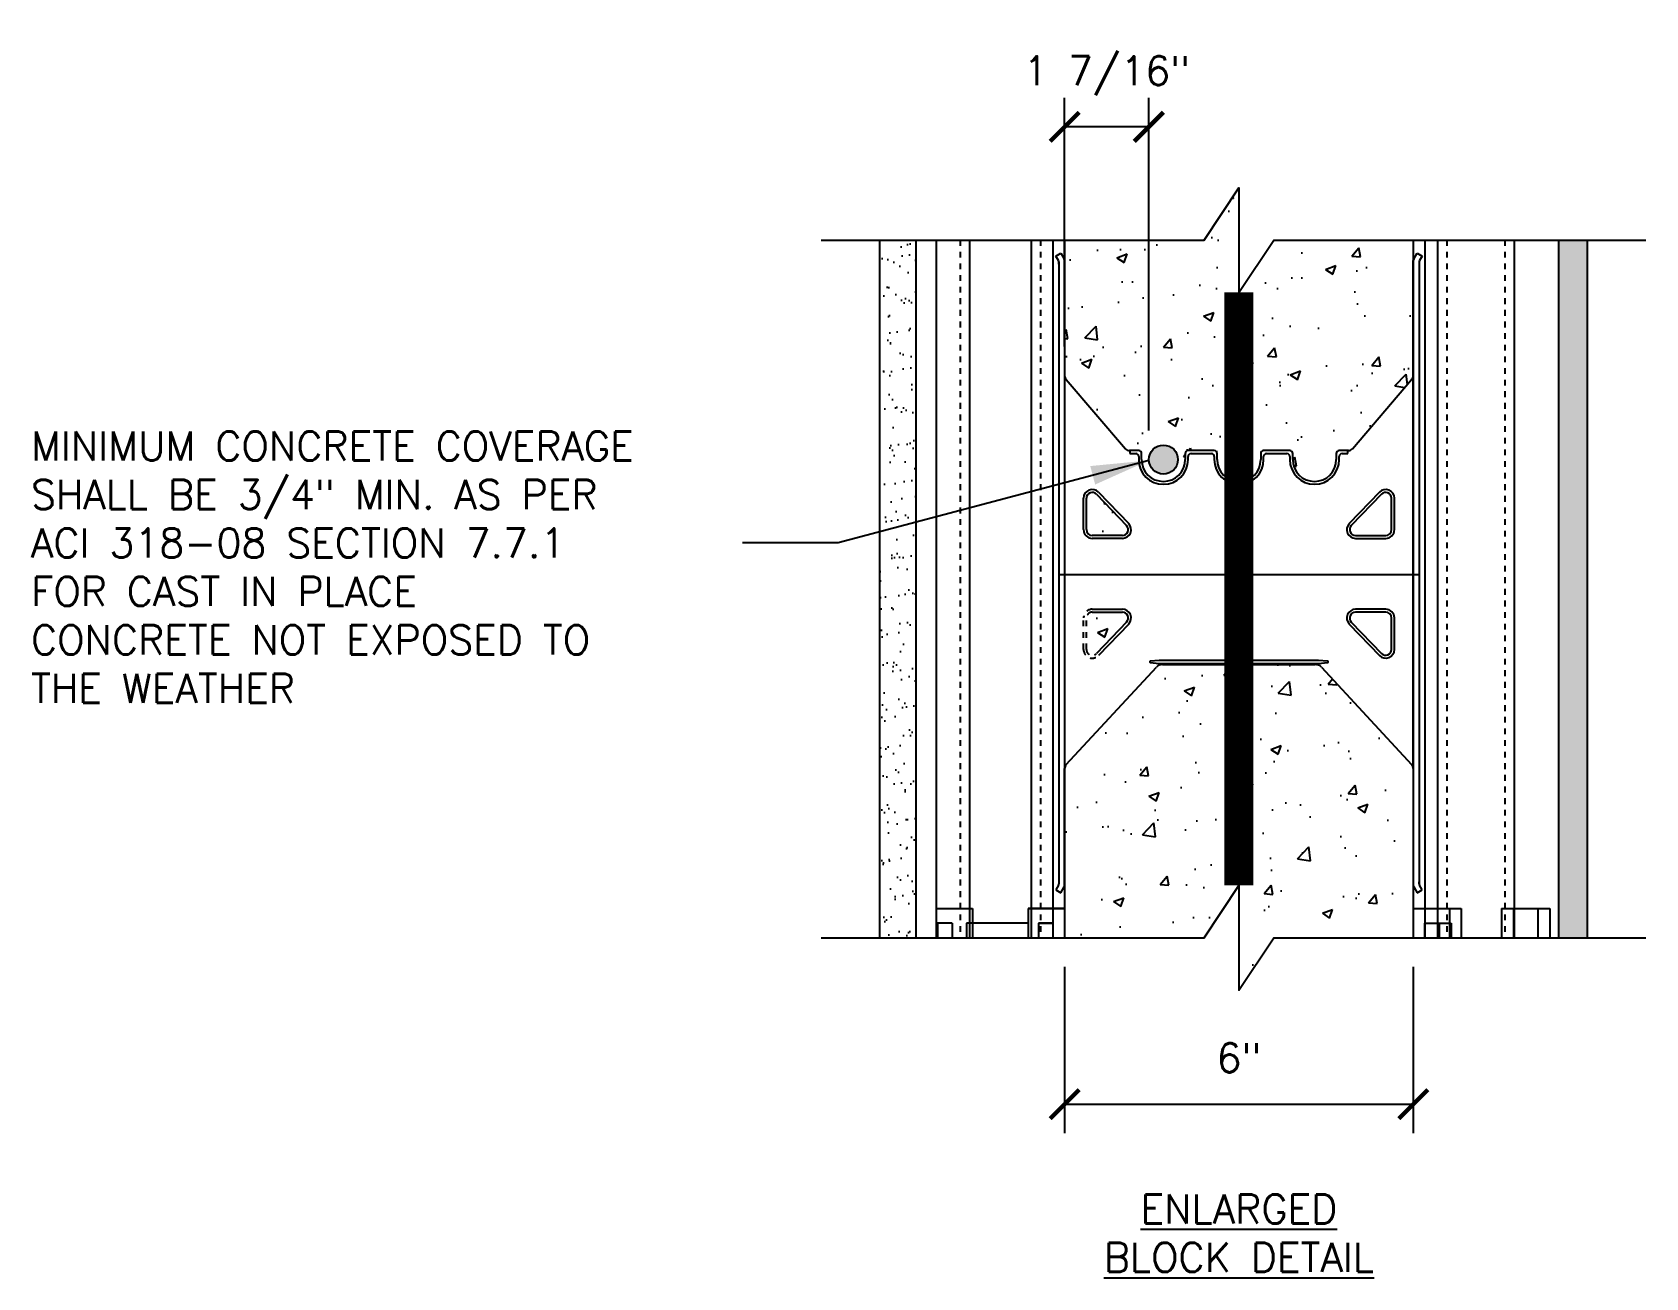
# Model space of a CAD drawing. Header units: inches. Extents: x 162 to 364, y -81 to 21.
# Drawn here: x 336.45 to 364.21, y -23.1 to -1.67 of the extents above.
import ezdxf

# ---------------------------------------------------------------- set-up
doc = ezdxf.new("R2010")
doc.units = ezdxf.units.IN
doc.header["$MEASUREMENT"] = 0
doc.linetypes.add('DASHED2', pattern=[0.375, 0.25, -0.125])
for name, color, linetype in [('LAYER 12', 12, 'Continuous'), ('LAYER 13', 13, 'Continuous'), ('LAYER 3', 3, 'Continuous'), ('LAYER 5', 5, 'Continuous'), ('LAYER 7', 7, 'Continuous'), ('LAYER 8', 8, 'Continuous')]:
    doc.layers.add(name, color=color, linetype=linetype)
doc.styles.add('NOTES', font='simplex.shx', dxfattribs={"height": 1})
doc.styles.add('NOTES .5', font='simplex.shx', dxfattribs={"height": 0.5})
doc.dimstyles.new('DIM-18$0', dxfattribs={"dimscale": 8, "dimtxt": 1, "dimasz": 0.125, "dimexe": 0.1875, "dimexo": 0.0625, "dimgap": 0.0625, "dimtad": 1, "dimdec": 4, "dimzin": 3, "dimdsep": 46, "dimlunit": 4, "dimtxsty": 'NOTES', "dimblk1": 'ARCHTICK', "dimblk2": 'ARCHTICK', "dimsah": 1, "dimcen": 0.0625, "dimclrd": 256, "dimclre": 256, "dimclrt": 7, "dimadec": 0, "dimazin": 0, "dimtfac": 1, "dimtdec": 4, "dimtofl": 0, "dimtmove": 0, "dimatfit": 3, "dimldrblk": 'ARCHTICK', "dimfxl": 1, "dimfrac": 2, "dimtolj": 1, "dimtzin": 0, "dimarcsym": 0})
doc.dimstyles.new('DIM-18$7', dxfattribs={"dimscale": 8, "dimtxt": 0.09375, "dimasz": 0.125, "dimexe": 0.1875, "dimexo": 0.0625, "dimgap": 0.0625, "dimtad": 0, "dimtih": 1, "dimtoh": 1, "dimdec": 4, "dimzin": 3, "dimdsep": 46, "dimlunit": 4, "dimtxsty": 'NOTES', "dimcen": 0.0625, "dimadec": 0, "dimazin": 0, "dimtfac": 1, "dimtdec": 4, "dimtofl": 0, "dimtmove": 0, "dimatfit": 3, "dimfxl": 1, "dimfrac": 2, "dimtolj": 1, "dimtzin": 0, "dimarcsym": 0})

# ---------------------------------------------------------------- blocks, each defined once
blk = doc.blocks.new('_ArchTick')
at = {"color": 0, "linetype": 'ByBlock', "const_width": 0.15}
blk.add_lwpolyline([(-0.5, -0.5), (0.5, 0.5)], dxfattribs=at)
blk = doc.blocks.new('*D6')
at = {"layer": 'DEFPOINTS', "color": 0}
for p in [(354.214, -17.246), (360.214, -17.246), (360.214, -20.11)]:
    blk.add_point(p, dxfattribs=at)
at = {"layer": 'LAYER 8', "lineweight": -2}
for p, q in [((354.214, -17.746), (354.214, -20.61)), ((360.214, -17.746), (360.214, -20.61)), ((354.214, -20.11), (360.214, -20.11))]:
    blk.add_line(p, q, dxfattribs=at)
at = {"layer": 'LAYER 8', "lineweight": -2, "xscale": 0.5, "yscale": 0.5, "zscale": 0.5, "rotation": 180}
blk.add_blockref('_ArchTick', (354.214, -20.11), dxfattribs=at)
at = {"layer": 'LAYER 8', "lineweight": -2, "xscale": 0.5, "yscale": 0.5, "zscale": 0.5}
blk.add_blockref('_ArchTick', (360.214, -20.11), dxfattribs=at)
at = {"layer": 'LAYER 8', "color": 7, "insert": (357.214, -19.313), "char_height": 0.5, "attachment_point": 5, "style": 'NOTES .5'}
blk.add_mtext('\\A1;6"', dxfattribs=at)
blk = doc.blocks.new('*D7')
at = {"layer": 'DEFPOINTS', "color": 0}
for p in [(354.214, -3.296), (354.214, -7.576), (355.664, -9.021)]:
    blk.add_point(p, dxfattribs=at)
at = {"layer": 'LAYER 8', "lineweight": -2}
for p, q in [((354.214, -7.076), (354.214, -2.796)), ((355.664, -8.521), (355.664, -2.796)), ((355.664, -3.296), (354.214, -3.296))]:
    blk.add_line(p, q, dxfattribs=at)
at = {"layer": 'LAYER 8', "lineweight": -2, "xscale": 0.5, "yscale": 0.5, "zscale": 0.5, "rotation": 180}
blk.add_blockref('_ArchTick', (354.214, -3.296), dxfattribs=at)
at = {"layer": 'LAYER 8', "lineweight": -2, "xscale": 0.5, "yscale": 0.5, "zscale": 0.5}
blk.add_blockref('_ArchTick', (355.664, -3.296), dxfattribs=at)
at = {"layer": 'LAYER 8', "color": 7, "insert": (354.939, -2.415), "char_height": 0.5, "attachment_point": 5, "style": 'NOTES .5'}
blk.add_mtext('\\A1;1 7/16"', dxfattribs=at)

msp = doc.modelspace()

# ---------------------------------------------------------------- hatches: boundary and pattern name
at = {"layer": 'LAYER 12'}
h = msp.add_hatch(dxfattribs=at)
h.set_pattern_fill('AR-SAND,_O', color=256, scale=0.25)
h.set_pattern_definition([(37.5, (0, 0), (-0.01574834, 0.48170594), [0, -0.38, 0, -0.425, 0, -0.40625]), (7.5, (0, 0), (0.4424442, 0.7055365), [0, -0.205, 0, -0.3425, 0, -0.13125]), (327.5, (-0.3075, 0), (0.77853547, 0.00141476), [0, -0.125, 0, -0.45, 0, -0.5875]), (317.5, (-0.3075, 0), (0.7515317, 0.2194189), [0, -0.0625, 0, -0.295, 0, -0.3375])])
h.paths.add_polyline_path([(351.65179, -5.24586), (351.02679, -5.24586), (351.02679, -17.24586), (351.65179, -17.24586)])
h = msp.add_hatch(dxfattribs=at)
h.set_pattern_fill('AR-SAND,_O', color=256, scale=0.125)
h.set_pattern_definition([(37.5, (162.67753, 0), (-0.00787417, 0.24085297), [0, -0.19, 0, -0.2125, 0, -0.203125]), (7.5, (162.67753, 0), (0.2212221, 0.35276826), [0, -0.1025, 0, -0.17125, 0, -0.065625]), (327.5, (162.52378, 0), (0.38926773, 0.00070738), [0, -0.0625, 0, -0.225, 0, -0.29375]), (317.5, (162.52378, 0), (0.3757658, 0.10970945), [0, -0.03125, 0, -0.1475, 0, -0.16875])])
h.paths.add_polyline_path([(362.71429, -17.24586), (363.21429, -17.24586), (363.21429, -5.24586), (362.71429, -5.24586)])
at = {"layer": 'LAYER 13'}
h = msp.add_hatch(dxfattribs=at)
h.set_pattern_fill('AR-CONC,_O', color=256, scale=0.25)
h.set_pattern_definition([(50, (0, 0), (1.7931505, -0.1568803), [0.1875, -2.0625]), (355, (0, 0), (-0.346878, 1.88048), [0.15, -1.65]), (100.4514, (0.1494, -0.013), (1.4462735, 1.723599), [0.1593505, -1.752855]), (46.1842, (0, 0.5), (2.668103, -0.413798), [0.28125, -3.09375]), (96.6356, (0.2223, 0.4655), (2.336657, 2.435295), [0.239026, -2.629282]), (351.1842, (0, 0.5), (2.336655, 2.435297), [0.225, -2.475]), (21, (0.25, 0.375), (1.4922676, -1.006547), [0.1875, -2.0625]), (326, (0.25, 0.375), (0.608288, 1.812875), [0.15, -1.65]), (71.4514, (0.3744, 0.2911), (2.1005566, 0.806326), [0.1593505, -1.752855]), (37.5, (0, 0), (0.0303996, 0.8322346), [0, -1.63, 0, -1.675, 0, -1.65625]), (7.5, (0, 0), (0.6576738, 0.9860293), [0, -0.955, 0, -1.5925, 0, -0.63125]), (327.5, (-0.5575, 0), (1.3345561, -0.0563872), [0, -0.625, 0, -1.95, 0, -2.5875]), (317.5, (-0.8075, 0), (1.4579654, 0.2502625), [0, -0.8125, 0, -1.295, 0, -1.8375])])
h.paths.add_polyline_path([(357.21429, -6.14586), (357.21429, -4.34586), (356.61429, -5.24586), (354.21429, -5.24586), (354.21429, -7.5768, 0.16087625), (354.23466, -7.63613), (355.25977, -8.83512, 0.22352826), (355.33929, -8.86559), (355.33929, -8.86586), (355.48929, -8.86586, -0.41421356), (355.53929, -8.91586), (355.53929, -9.02086, 1), (356.28929, -9.02086), (356.28929, -8.91586, -0.41421356), (356.33929, -8.86586), (356.78929, -8.86586, -0.41421356), (356.83929, -8.91586), (356.83929, -9.02086, 0.41421356), (357.21429, -9.39586)])
h.paths.add_polyline_path([(356.16429, -9.02086, -1), (355.66429, -9.02086, -1)], flags=16)
h.paths.add_polyline_path([(360.21429, -5.59632), (360.21429, -5.24586), (357.81429, -5.24586), (357.21429, -6.14586), (357.21429, -9.39586, 0.41421356), (357.58929, -9.02086), (357.58929, -8.91586, -0.41421356), (357.63929, -8.86586), (358.08929, -8.86586, -0.41421356), (358.13929, -8.91586), (358.13929, -9.02086, 1), (358.88929, -9.02086), (358.88929, -8.91586, -0.41421356), (358.93929, -8.86586), (359.09667, -8.86586, 0.20422097), (359.16881, -8.83512), (360.19391, -7.63613, 0.16388439), (360.21429, -7.57563)])
h.paths.add_polyline_path([(359.83929, -9.68484, 0.67558283), (359.66715, -9.61559), (359.14777, -10.15661, 0.66082475), (359.21991, -10.32586), (359.73929, -10.32586, 0.41421356), (359.83929, -10.22586)])
h.paths.add_polyline_path([(359.83929, -11.74586, 0.41421356), (359.73929, -11.64586), (359.21991, -11.64586, 0.66082475), (359.14777, -11.81512), (359.66715, -12.35614, 0.67558283), (359.83929, -12.28689)])
h.paths.add_polyline_path([(355.28081, -11.81512, 0.66082475), (355.20867, -11.64586), (354.68929, -11.64586, 0.41421356), (354.58929, -11.74586), (354.58929, -12.28689, 0.67649035), (354.7616, -12.35596, -0.00062286), (354.76143, -12.35614)])
h.paths.add_polyline_path([(354.76143, -9.61559, 0.67558283), (354.58929, -9.68484), (354.58929, -10.22586, 0.41421356), (354.68929, -10.32586), (355.20867, -10.32586, 0.66082475), (355.28081, -10.15661)])
h.paths.add_polyline_path([(360.21429, -14.33728, 0.17887258), (360.19026, -14.27225), (358.63323, -12.5898, 0.19891237), (358.52716, -12.54586), (357.21429, -12.54586), (357.21429, -16.34586), (357.21429, -18.14586), (357.81429, -17.24586), (360.21429, -17.24586)])
h.paths.add_polyline_path([(357.21429, -12.54586), (355.90142, -12.54586, 0.19891237), (355.79536, -12.5898), (354.23832, -14.27225, 0.17887258), (354.21429, -14.33728), (354.21429, -16.3454), (354.21429, -17.24586), (356.61429, -17.24586), (357.21429, -16.34586)])
at = {"layer": 'LAYER 8'}
msp.add_hatch(color=256, dxfattribs=at).paths.add_polyline_path([(356.16429, -9.02086, 1), (355.66429, -9.02086, 1)])

# ---------------------------------------------------------------- linework, layer by layer
at = {"layer": 'LAYER 12'}
for p, q in [((352.00179, -5.24586), (352.00179, -17.24586)), ((352.57679, -5.24586), (352.57679, -17.24586)), ((353.63929, -5.24586), (353.63929, -17.24586)), ((354.01429, -5.24586), (354.01429, -17.24586)), ((360.41429, -5.24586), (360.41429, -17.24586)), ((360.62929, -5.24586), (360.62929, -17.24586)), ((361.94929, -5.24586), (361.94929, -17.24586)), ((354.0619, -5.51898), (354.14851, -5.46898)), ((354.10759, -5.59812), (354.0619, -5.51898)), ((354.14851, -5.46898), (354.20759, -5.57132)), ((360.22099, -5.57132), (360.28008, -5.46898)), ((360.28008, -5.46898), (360.36668, -5.51898)), ((360.36668, -5.51898), (360.32099, -5.59812)), ((354.11429, -5.62086), (354.11429, -16.31861)), ((354.11429, -5.65972), (354.11429, -5.62312)), ((354.21429, -5.59632), (354.21429, -7.57563)), ((360.21429, -7.57563), (360.21429, -5.59632)), ((360.31429, -5.62086), (360.31429, -16.31861)), ((360.31429, -5.62312), (360.31429, -5.65972)), ((354.21429, -7.57563), (354.21429, -14.33728)), ((354.24215, -7.64488), (355.25977, -8.83512)), ((359.16881, -8.83512), (360.18643, -7.64488)), ((360.21429, -14.33728), (360.21429, -7.57563)), ((355.33191, -8.86586), (355.33929, -8.86586)), ((355.48929, -8.86586), (355.33191, -8.86586)), ((355.33929, -8.86586), (355.33929, -8.91586)), ((356.78929, -8.86586), (356.33929, -8.86586)), ((358.08929, -8.86586), (357.63929, -8.86586)), ((359.09667, -8.86586), (358.93929, -8.86586)), ((359.08929, -8.91586), (359.08929, -8.86586)), ((359.08929, -8.86586), (359.09667, -8.86586)), ((355.33929, -8.91586), (355.43929, -8.91586)), ((355.48929, -8.96586), (355.48929, -9.02086)), ((355.53929, -9.02086), (355.53929, -8.91586)), ((356.28929, -8.91586), (356.28929, -9.02086)), ((356.33929, -9.02086), (356.33929, -8.96586)), ((356.38929, -8.91586), (356.73929, -8.91586)), ((356.78929, -8.96586), (356.78929, -9.02086)), ((356.83929, -9.02086), (356.83929, -8.91586)), ((357.58929, -8.91586), (357.58929, -9.02086)), ((357.63929, -9.02086), (357.63929, -8.96586)), ((357.68929, -8.91586), (358.03929, -8.91586)), ((358.08929, -8.96586), (358.08929, -9.02086)), ((358.13929, -9.02086), (358.13929, -8.91586)), ((358.88929, -8.91586), (358.88929, -9.02086)), ((358.93929, -9.02086), (358.93929, -8.96586)), ((358.98929, -8.91586), (359.08929, -8.91586)), ((354.53929, -10.22586), (354.53929, -9.68484)), ((354.58929, -10.22586), (354.58929, -9.68484)), ((354.76143, -9.61559), (355.28081, -10.15661)), ((354.7975, -9.58096), (355.31688, -10.12198)), ((359.63108, -9.58096), (359.1117, -10.12198)), ((359.66715, -9.61559), (359.14777, -10.15661)), ((359.83929, -10.22586), (359.83929, -9.68484)), ((359.88929, -10.22586), (359.88929, -9.68484)), ((355.20867, -10.32586), (354.68929, -10.32586)), ((355.20867, -10.37586), (354.68929, -10.37586)), ((359.21991, -10.32586), (359.73929, -10.32586)), ((359.21991, -10.37586), (359.73929, -10.37586)), ((354.11429, -10.99586), (360.31429, -10.99586)), ((354.68929, -11.59586), (355.20867, -11.59586)), ((354.68929, -11.64586), (355.20867, -11.64586)), ((359.73929, -11.59586), (359.21991, -11.59586)), ((359.73929, -11.64586), (359.21991, -11.64586)), ((355.28081, -11.81512), (354.76143, -12.35614)), ((355.31688, -11.84974), (354.7975, -12.39077)), ((359.1117, -11.84974), (359.63108, -12.39077)), ((359.14777, -11.81512), (359.66715, -12.35614)), ((359.83929, -12.28689), (359.83929, -11.74586)), ((359.88929, -12.28689), (359.88929, -11.74586)), ((355.84402, -12.47586), (355.68791, -12.49095)), ((357.21429, -12.47586), (355.84402, -12.47586)), ((358.58456, -12.47586), (357.21429, -12.47586)), ((358.74067, -12.49095), (358.58456, -12.47586)), ((354.24358, -14.26657), (355.79536, -12.5898)), ((355.68791, -12.51078), (355.84402, -12.52586)), ((355.84402, -12.52586), (357.21429, -12.52586)), ((355.90142, -12.54586), (357.21429, -12.54586)), ((357.21429, -12.52586), (358.58456, -12.52586)), ((357.21429, -12.54586), (358.52716, -12.54586)), ((358.58456, -12.52586), (358.74067, -12.51078)), ((358.63323, -12.5898), (360.185, -14.26657)), ((354.21429, -16.3454), (354.21429, -14.33728)), ((360.21429, -14.33728), (360.21429, -16.3454)), ((354.10759, -16.34361), (354.0619, -16.42274)), ((354.11429, -16.28201), (354.11429, -16.31861)), ((354.14851, -16.47274), (354.20759, -16.3704)), ((360.22099, -16.3704), (360.28008, -16.47274)), ((360.31429, -16.31861), (360.31429, -16.28201)), ((360.36668, -16.42274), (360.32099, -16.34361)), ((354.0619, -16.42274), (354.14851, -16.47274)), ((360.28008, -16.47274), (360.36668, -16.42274)), ((352.00179, -16.74586), (352.62679, -16.74586)), ((352.00179, -16.74586), (352.00179, -17.24586)), ((352.00179, -16.74586), (352.62679, -16.74586)), ((352.00179, -16.74586), (352.62679, -16.74586)), ((352.00179, -16.74586), (352.62679, -16.74586)), ((352.00179, -16.74586), (352.62679, -16.74586)), ((352.00179, -16.74586), (352.00179, -17.24586)), ((352.00179, -16.74586), (352.62679, -16.74586)), ((352.00179, -16.74586), (352.00179, -17.24586)), ((352.00179, -16.74586), (352.62679, -16.74586)), ((352.00179, -16.74586), (352.62679, -16.74586)), ((352.00179, -16.74586), (352.62679, -16.74586)), ((352.00179, -16.74586), (352.62679, -16.74586)), ((352.00179, -16.74586), (352.00179, -17.24586)), ((352.00179, -16.74586), (352.62679, -16.74586)), ((352.00179, -16.74586), (352.62679, -16.74586)), ((352.00179, -16.74586), (352.62679, -16.74586)), ((352.00179, -16.74586), (352.62679, -16.74586)), ((352.00179, -16.74586), (352.00179, -17.24586)), ((352.00179, -16.74586), (352.62679, -16.74586)), ((352.00179, -16.74586), (352.62679, -16.74586)), ((352.00179, -16.74586), (352.62679, -16.74586)), ((352.00179, -16.74586), (352.00179, -17.24586)), ((352.00179, -16.74586), (352.62679, -16.74586)), ((352.00179, -16.74586), (352.00179, -17.24586)), ((352.00179, -16.74587), (352.62679, -16.74587)), ((352.00179, -16.74587), (352.62679, -16.74587)), ((352.00179, -16.74587), (352.00179, -17.24587)), ((352.00179, -16.74587), (352.00179, -17.24587)), ((352.62679, -16.74586), (352.62679, -17.24586)), ((352.62679, -16.74586), (352.62679, -17.24586)), ((352.62679, -16.74586), (352.62679, -17.24586)), ((352.62679, -16.74586), (352.62679, -17.24586)), ((352.62679, -16.74586), (352.62679, -17.24586)), ((352.62679, -16.74586), (352.62679, -17.24586)), ((352.62679, -16.74586), (352.62679, -17.24586)), ((352.62679, -16.74586), (352.62679, -17.24586)), ((352.62679, -16.74586), (352.62679, -17.24586)), ((352.62679, -16.74586), (352.62679, -17.24586)), ((352.62679, -16.74586), (352.62679, -17.24586)), ((352.62679, -16.74586), (352.62679, -17.24586)), ((352.62679, -16.74586), (352.62679, -17.24586)), ((352.62679, -16.74586), (352.62679, -17.24586)), ((352.62679, -16.74586), (352.62679, -17.24586)), ((352.62679, -16.74586), (352.62679, -17.24586)), ((352.62679, -16.74586), (352.62679, -17.24586)), ((352.62679, -16.74586), (352.62679, -17.24586)), ((352.62679, -16.74587), (352.62679, -17.24587)), ((352.62679, -16.74587), (352.62679, -17.24587)), ((353.58929, -16.74586), (353.58929, -17.24586)), ((353.58929, -16.74586), (354.21429, -16.74586)), ((353.58929, -16.74586), (353.58929, -17.24586)), ((353.58929, -16.74586), (354.21429, -16.74586)), ((353.58929, -16.74586), (353.58929, -17.24586)), ((353.58929, -16.74586), (354.21429, -16.74586)), ((353.58929, -16.74586), (353.58929, -17.24586)), ((353.58929, -16.74586), (354.21429, -16.74586)), ((353.58929, -16.74586), (353.58929, -17.24586)), ((353.58929, -16.74586), (354.21429, -16.74586)), ((353.58929, -16.74586), (353.58929, -17.24586)), ((353.58929, -16.74586), (354.21429, -16.74586)), ((353.58929, -16.74586), (353.58929, -17.24586)), ((353.58929, -16.74586), (354.21429, -16.74586)), ((353.58929, -16.74586), (353.58929, -17.24586)), ((353.58929, -16.74586), (354.21429, -16.74586)), ((353.58929, -16.74586), (353.58929, -17.24586)), ((353.58929, -16.74586), (354.21429, -16.74586)), ((353.58929, -16.74586), (353.58929, -17.24586)), ((353.58929, -16.74586), (354.21429, -16.74586)), ((353.58929, -16.74586), (353.58929, -17.24586)), ((353.58929, -16.74586), (354.21429, -16.74586)), ((353.58929, -16.74586), (353.58929, -17.24586)), ((353.58929, -16.74586), (354.21429, -16.74586)), ((353.58929, -16.74586), (353.58929, -17.24586)), ((353.58929, -16.74586), (354.21429, -16.74586)), ((353.58929, -16.74586), (353.58929, -17.24586)), ((353.58929, -16.74586), (354.21429, -16.74586)), ((353.58929, -16.74586), (353.58929, -17.24586)), ((353.58929, -16.74586), (354.21429, -16.74586)), ((353.58929, -16.74586), (353.58929, -17.24586)), ((354.21429, -16.74586), (353.58929, -16.74586)), ((353.58929, -16.74586), (353.58929, -17.24586)), ((353.58929, -16.74586), (354.21429, -16.74586)), ((353.58929, -16.74586), (353.58929, -17.24586)), ((353.58929, -16.74586), (354.21429, -16.74586)), ((353.58929, -16.74586), (353.58929, -17.24586)), ((354.21429, -16.74586), (353.58929, -16.74586)), ((353.58929, -16.74586), (353.58929, -17.24586)), ((353.58929, -16.74586), (354.21429, -16.74586)), ((353.58929, -16.74587), (353.58929, -17.24587)), ((353.58929, -16.74587), (354.21429, -16.74587)), ((353.58929, -16.74587), (353.58929, -17.24587)), ((353.58929, -16.74587), (354.21429, -16.74587)), ((353.58929, -16.74587), (353.58929, -17.24587)), ((354.21429, -16.74587), (353.58929, -16.74587)), ((354.21429, -16.74586), (354.21429, -17.24586)), ((354.21429, -16.74586), (354.21429, -17.24586)), ((354.21429, -16.74586), (354.21429, -17.24586)), ((354.21429, -16.74586), (354.21429, -17.24586)), ((354.21429, -16.74586), (354.21429, -17.24586)), ((354.21429, -16.74586), (354.21429, -17.24586)), ((354.21429, -16.74586), (354.21429, -17.24586)), ((354.21429, -16.74586), (354.21429, -17.24586)), ((354.21429, -16.74586), (354.21429, -17.24586)), ((354.21429, -16.74587), (354.21429, -17.24587)), ((354.21429, -16.74587), (354.21429, -17.24587)), ((360.21429, -16.74586), (360.83499, -16.74586)), ((360.21429, -16.74586), (360.83499, -16.74586)), ((360.21429, -16.74586), (360.83499, -16.74586)), ((360.41429, -16.74586), (360.41429, -17.24586)), ((360.41429, -16.74586), (361.03929, -16.74586)), ((360.83499, -16.74586), (360.83499, -17.24586)), ((360.83499, -16.74586), (360.83499, -17.24586)), ((360.83499, -16.74586), (360.83499, -17.24586)), ((361.03929, -16.74586), (361.03929, -17.24586)), ((361.73499, -16.74586), (361.73499, -17.24586)), ((361.73499, -16.74586), (362.35999, -16.74586)), ((361.73499, -16.74586), (361.73499, -17.24586)), ((361.73499, -16.74586), (362.35999, -16.74586)), ((361.73499, -16.74586), (361.73499, -17.24586)), ((361.73499, -16.74586), (362.35999, -16.74586)), ((361.93929, -16.74586), (361.93929, -17.24586)), ((361.93929, -16.74586), (362.56429, -16.74586)), ((362.35999, -16.74586), (362.35999, -17.24586)), ((362.35999, -16.74586), (362.35999, -17.24586)), ((362.35999, -16.74586), (362.35999, -17.24586)), ((362.56429, -16.74586), (362.56429, -17.24586)), ((352.02679, -16.99586), (352.02679, -17.24586)), ((352.27679, -16.99586), (352.02679, -16.99586)), ((352.02679, -16.99586), (352.02679, -17.24586)), ((352.27679, -16.99586), (352.02679, -16.99586)), ((352.02679, -16.99587), (352.02679, -17.24587)), ((352.27679, -16.99587), (352.02679, -16.99587)), ((352.27679, -16.99586), (352.27679, -17.24586)), ((352.27679, -16.99586), (352.27679, -17.24586)), ((352.27679, -16.99587), (352.27679, -17.24587)), ((353.58929, -16.99586), (352.52679, -16.99586)), ((352.52679, -16.99586), (352.52679, -17.24586)), ((353.58929, -16.99586), (352.52679, -16.99586)), ((352.52679, -16.99586), (352.52679, -17.24586)), ((353.58929, -16.99587), (352.52679, -16.99587)), ((352.52679, -16.99587), (352.52679, -17.24587)), ((353.76429, -16.99586), (353.76429, -17.24586)), ((353.76429, -16.99586), (354.01429, -16.99586)), ((353.76429, -16.99586), (353.76429, -17.24586)), ((353.76429, -16.99586), (354.01429, -16.99586)), ((353.76429, -16.99586), (353.76429, -17.24586)), ((353.76429, -16.99586), (354.01429, -16.99586)), ((353.76429, -16.99586), (353.76429, -17.24586)), ((353.76429, -16.99586), (354.01429, -16.99586)), ((353.76429, -16.99586), (353.76429, -17.24586)), ((353.76429, -16.99586), (354.01429, -16.99586)), ((353.76429, -16.99586), (353.76429, -17.24586)), ((353.76429, -16.99586), (354.01429, -16.99586)), ((353.76429, -16.99586), (353.76429, -17.24586)), ((353.76429, -16.99586), (354.01429, -16.99586)), ((353.76429, -16.99586), (353.76429, -17.24586)), ((354.01429, -16.99586), (353.76429, -16.99586)), ((353.76429, -16.99586), (353.76429, -17.24586)), ((353.76429, -16.99586), (354.01429, -16.99586)), ((353.76429, -16.99586), (353.76429, -17.24586)), ((354.01429, -16.99586), (353.76429, -16.99586)), ((353.76429, -16.99587), (353.76429, -17.24587)), ((353.76429, -16.99587), (354.01429, -16.99587)), ((353.76429, -16.99587), (353.76429, -17.24587)), ((354.01429, -16.99587), (353.76429, -16.99587)), ((354.01429, -16.99586), (354.01429, -17.24586)), ((354.01429, -16.99586), (354.01429, -17.24586)), ((354.01429, -16.99587), (354.01429, -17.24587)), ((360.40999, -16.99586), (360.40999, -17.24586)), ((360.40999, -16.99586), (360.65999, -16.99586)), ((360.40999, -16.99586), (360.65999, -16.99586)), ((360.40999, -16.99586), (360.40999, -17.24586)), ((360.40999, -16.99586), (360.65999, -16.99586)), ((360.61429, -16.99586), (360.86429, -16.99586)), ((360.65999, -16.99586), (360.65999, -17.24586)), ((360.65999, -16.99586), (360.65999, -17.24586)), ((360.65999, -16.99586), (360.65999, -17.24586)), ((360.86429, -16.99586), (360.86429, -17.24586))]:
    msp.add_line(p, q, dxfattribs=at)
at = {"layer": 'LAYER 12', "linetype": 'DASHED2', "ltscale": 0.15}
for p, q in [((352.41679, -5.24586), (352.41679, -17.24586)), ((353.79929, -5.24586), (353.79929, -17.24586)), ((360.78929, -5.24586), (360.78929, -17.24586)), ((361.78929, -5.24586), (361.78929, -17.24586)), ((354.53929, -12.28689), (354.53929, -11.74586)), ((354.58929, -12.28689), (354.58929, -11.74586))]:
    msp.add_line(p, q, dxfattribs=at)
at = {"layer": 'LAYER 12'}
for centre, radius, start, end in [((354.06429, -5.62312), 0.05, 0, 30), ((354.16429, -5.59632), 0.05, 0, 30), ((360.26429, -5.59632), 0.05, 150, 180), ((360.36429, -5.62312), 0.05, 150, 180), ((354.31428, -7.57563), 0.1, 180, 223.830861), ((360.11429, -7.57563), 0.1, 316.169139, 360), ((355.33191, -8.76586), 0.1, 223.830861, 270), ((355.48929, -8.91586), 0.05, 0, 90), ((356.33929, -8.91586), 0.05, 90, 180), ((356.78929, -8.91586), 0.05, 0, 90), ((357.63929, -8.91586), 0.05, 90, 180), ((358.08929, -8.91586), 0.05, 0, 90), ((358.93929, -8.91586), 0.05, 90, 180), ((359.09667, -8.76586), 0.1, 270, 316.169139), ((355.43929, -8.96586), 0.05, 360, 90), ((355.91429, -9.02086), 0.425, 180, 360), ((355.91429, -9.02086), 0.375, 180, 0), ((356.38929, -8.96586), 0.05, 90, 180), ((356.73929, -8.96586), 0.05, 360, 90), ((357.21429, -9.02086), 0.425, 180, 270), ((357.21429, -9.02086), 0.375, 180, 270), ((357.21429, -9.02086), 0.425, 270, 0), ((357.21429, -9.02086), 0.375, 270, 0), ((357.68929, -8.96586), 0.05, 90, 180), ((358.03929, -8.96586), 0.05, 0, 90), ((358.51429, -9.02086), 0.425, 180, 0), ((358.51429, -9.02086), 0.375, 180, 0), ((358.98929, -8.96586), 0.05, 90, 180), ((354.68929, -9.68484), 0.15, 43.830861, 180), ((354.68929, -9.68484), 0.1, 43.830861, 180), ((359.73929, -9.68484), 0.15, 0, 136.169139), ((359.73929, -9.68484), 0.1, 0, 136.169139), ((354.68929, -10.22586), 0.15, 180, 270), ((354.68929, -10.22586), 0.1, 180, 270), ((355.20867, -10.22586), 0.15, 270, 43.830861), ((355.20867, -10.22586), 0.1, 270, 43.830861), ((359.21991, -10.22586), 0.15, 136.169139, 270), ((359.21991, -10.22586), 0.1, 136.169139, 270), ((359.73929, -10.22586), 0.15, 270, 0), ((359.73929, -10.22586), 0.1, 270, 360), ((355.20867, -11.74586), 0.15, 316.169139, 90), ((355.20867, -11.74586), 0.1, 316.169139, 90), ((359.21991, -11.74586), 0.15, 90, 223.830861), ((359.21991, -11.74586), 0.1, 90, 223.830861), ((359.73929, -11.74586), 0.15, 360, 90), ((359.73929, -11.74586), 0.1, 0, 90), ((355.6892, -12.50086), 0.01, 97.409891, 262.590109), ((358.73938, -12.50086), 0.01, 277.409891, 82.590109), ((359.73929, -12.28689), 0.15, 223.830861, 360), ((359.73929, -12.28689), 0.1, 223.830861, 0), ((355.90142, -12.69586), 0.15, 90, 135), ((358.52716, -12.69586), 0.15, 45, 90), ((354.31429, -14.33728), 0.1, 135, 180), ((360.11429, -14.33728), 0.1, 360, 45), ((354.06429, -16.31861), 0.05, 330, 360), ((354.16429, -16.3454), 0.05, 330, 360), ((360.26429, -16.3454), 0.05, 180, 210), ((360.36429, -16.31861), 0.05, 180, 210)]:
    msp.add_arc(centre, radius, start, end, dxfattribs=at)
at = {"layer": 'LAYER 12', "linetype": 'DASHED2', "ltscale": 0.15}
for centre, radius, start, end in [((354.68929, -11.74586), 0.15, 90, 180), ((354.68929, -11.74586), 0.1, 90, 180), ((354.68929, -12.28689), 0.15, 180, 316.169139), ((354.68929, -12.28689), 0.1, 180, 316.169139)]:
    msp.add_arc(centre, radius, start, end, dxfattribs=at)
at = {"layer": 'LAYER 3'}
for p, q in [((351.65179, -5.24586), (351.65179, -17.24586)), ((351.65179, -5.24586), (354.21429, -5.24586)), ((354.21429, -5.24586), (354.21429, -17.24586)), ((360.21429, -5.24586), (360.21429, -17.24586)), ((360.21429, -5.24586), (362.71429, -5.24586)), ((362.71429, -5.24586), (362.71429, -17.24586)), ((351.65179, -17.24586), (354.21429, -17.24586)), ((360.21429, -17.24586), (362.71429, -17.24586))]:
    msp.add_line(p, q, dxfattribs=at)
at = {"layer": 'LAYER 3', "flags": 128}
for points in [[(350.02679, -5.24586), (356.61429, -5.24586), (357.21429, -4.34586), (357.21429, -6.14586), (357.81429, -5.24586), (364.21429, -5.24586)], [(350.02679, -17.24586), (356.61429, -17.24586), (357.21429, -16.34586), (357.21429, -18.14586), (357.81429, -17.24586), (364.21429, -17.24586)]]:
    msp.add_lwpolyline(points, dxfattribs=at)
at = {"layer": 'LAYER 5', "const_width": 0.5, "flags": 128}
msp.add_lwpolyline([(357.21429, -6.14586), (357.21429, -16.34586)], dxfattribs=at)
at = {"layer": 'LAYER 8'}
for p, q in [((351.02679, -5.24586), (351.02679, -17.24586)), ((363.21429, -17.24586), (363.21429, -5.24586))]:
    msp.add_line(p, q, dxfattribs=at)
msp.add_circle((355.91429, -9.02086), 0.25, dxfattribs=at)

# ---------------------------------------------------------------- texts
at = {"layer": 'LAYER 7', "insert": (336.42837, -8.538), "char_height": 0.5, "attachment_point": 1, "style": 'NOTES'}
msp.add_mtext_dynamic_manual_height_columns('\\A1;MINIMUM CONCRETE COVERAGE\\PSHALL BE 3/4" MIN. AS PER\\PACI 318-08 SECTION 7.7.1\\PFOR CAST IN PLACE\\PCONCRETE NOT EXPOSED TO\\PTHE WEATHER', width=21.4636092, gutter_width=5, heights=[0], dxfattribs=at)
at = {"layer": 'LAYER 7', "insert": (357.21429, -21.66214), "char_height": 0.5, "attachment_point": 2, "style": 'NOTES'}
msp.add_mtext_dynamic_manual_height_columns('\\A1;{\\LENLARGED\\PBLOCK DETAIL}', width=28.9113797, gutter_width=5, heights=[0], dxfattribs=at).dxf.set("width", 21.4636092)

# ---------------------------------------------------------------- dimensions: what is measured, and where the dimension line sits
at = {"layer": 'LAYER 8'}
dim = msp.add_linear_dim(base=(354.21428, -3.29574), p1=(355.66429, -9.02086), p2=(354.21428, -7.57563), dimstyle='DIM-18$0', override={"dimtxt": 0.75, "dimasz": 0.0625, "dimexe": 0.0625, "dimtxsty": 'NOTES .5'}, dxfattribs=at)
dim.commit()
dim.dimension.update_dxf_attribs({"geometry": '*D7', "text_midpoint": (354.93929, -3.29574), "dimtype": 160})
dim = msp.add_linear_dim(base=(360.21429, -20.11013), p1=(354.21429, -17.24586), p2=(360.21429, -17.24586), dimstyle='DIM-18$0', override={"dimtxt": 0.75, "dimasz": 0.0625, "dimexe": 0.0625, "dimtxsty": 'NOTES .5'}, dxfattribs=at)
dim.commit()
dim.dimension.update_dxf_attribs({"geometry": '*D6', "text_midpoint": (357.21429, -19.31251)})

# ---------------------------------------------------------------- leaders
msp.add_leader([(355.66469, -9.03496), (350.3151, -10.45076), (348.6691, -10.45076)], dimstyle='DIM-18$7', dxfattribs=at)

doc.saveas('drawing.dxf')
